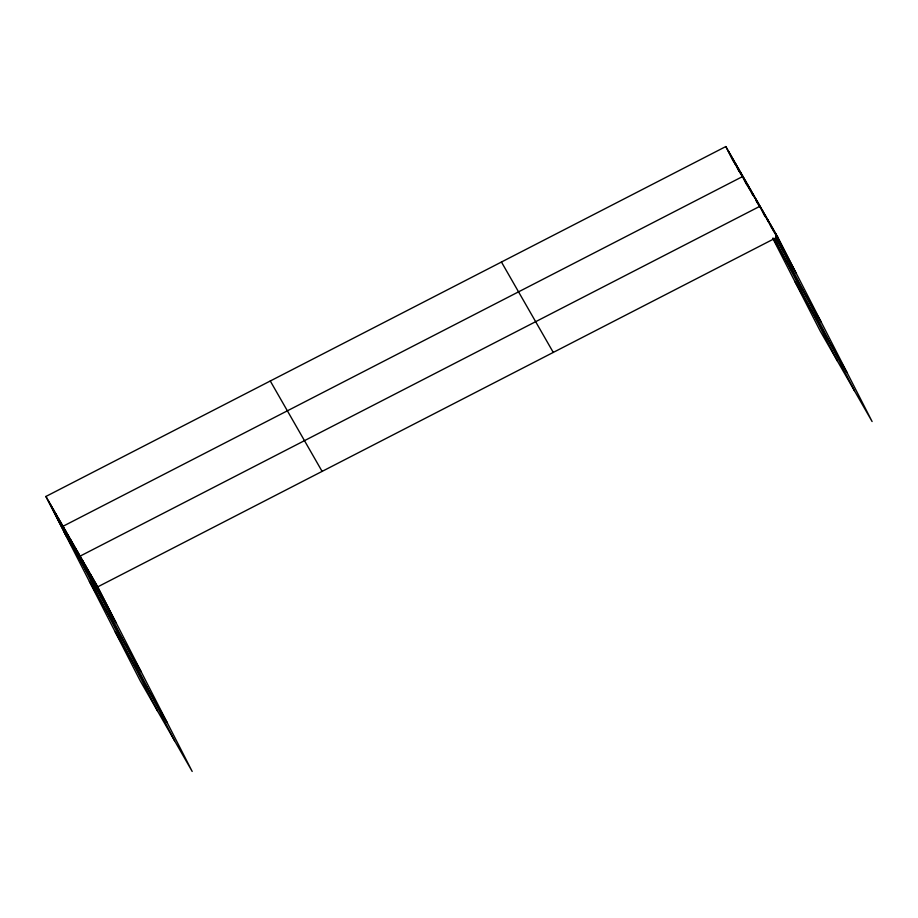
<?xml version="1.0" encoding="UTF-8"?>
<svg xmlns="http://www.w3.org/2000/svg" width="918" height="918" viewBox="0 0 918 918"><rect width="100%" height="100%" fill="white"/><g stroke="black" fill="none" stroke-linecap="round" stroke-linejoin="round"><path stroke-width="1.38" d="M45.9 496.466L97.733 586.866L192.183 771.441L140.351 681.053L45.9 496.466L725.817 146.559L777.649 236.947L872.1 421.534L820.267 331.134L773.013 238.795M97.733 586.866L777.649 236.947M775.985 237.934L796.055 272.933M772.99 237.969L821.151 321.977M795.183 282.101L847.004 372.501M501.446 262.02L553.267 352.42M270.271 380.993L322.103 471.393M64.317 532.44L116.138 622.84M89.402 581.484L141.234 671.884M115.266 632.009L167.087 722.409M775.125 232.564L793.542 268.538M772.612 228.169L791.018 264.154M770.087 223.785L788.505 259.76M767.574 219.391L773.92 231.795M776.467 236.764L785.992 255.365M765.061 214.996L772.038 228.651M776.49 237.326L783.467 250.981M762.537 210.612L768.251 221.777M775.871 236.66L780.954 246.586M765.738 217.382L760.024 206.217L80.107 556.124L174.558 740.711M775.894 237.234L854.474 390.804M757.58 201.96L764.568 215.604M755.135 197.691L760.219 207.617M752.691 193.434L758.406 204.599M750.247 189.177L754.688 197.852M755.962 200.342L757.235 202.821M747.803 184.908L752.886 194.834M745.359 180.651L749.168 188.087M750.442 190.577L752.978 195.534M747.367 185.069L742.914 176.382L62.998 526.289L157.46 710.876M748.629 187.547L749.903 190.037M774.849 238.772L837.377 360.969M740.47 172.125L748.09 187.008M738.038 167.868L746.288 183.99M735.593 163.599L740.034 172.286M741.308 174.764L742.57 177.254M733.149 159.342L740.769 174.225M730.705 155.073L738.956 171.207M728.261 150.816L732.702 159.502M733.975 161.981L735.238 164.46M725.817 146.559L733.436 161.442M95.208 582.471L113.625 618.445M92.695 578.076L111.101 614.062M90.171 573.693L108.588 609.667M87.658 569.298L106.075 605.283M85.144 564.903L103.55 600.888M82.62 560.519L101.037 596.493M77.663 551.867L96.08 587.841M75.219 547.598L93.636 583.584M72.774 543.341L91.192 579.327M70.33 539.084L88.748 575.058M67.886 534.815L86.303 570.801M65.442 530.558L83.859 566.532M60.565 522.032L78.971 558.018M58.121 517.775L76.527 553.749M55.677 513.506L74.083 549.492M53.233 509.249L71.638 545.223M50.788 504.992L69.194 540.966M48.344 500.723L66.75 536.709"/></g></svg>
